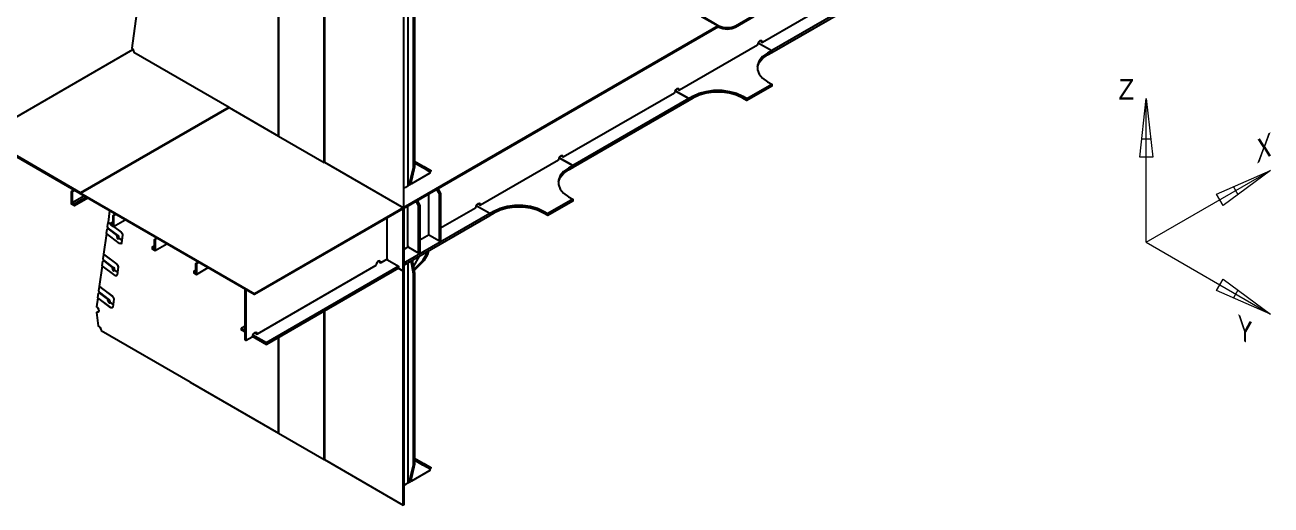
# Model space of a CAD drawing. Header units: millimetres. Extents: x -438477 to 631584, y 118817 to 676146.
# Drawn here: x 347642 to 352955, y 338511 to 340557 of the extents above; entities that cross this region are included whole.
import ezdxf

# ---------------------------------------------------------------- set-up
doc = ezdxf.new("R2010")
doc.units = ezdxf.units.MM
doc.linetypes.add('AVEVASOLID', pattern=[7.5, 7.5])
doc.layers.add('-203', color=7, linetype='CONTINUOUS')
doc.layers.add('20_1', color=1, linetype='CONTINUOUS')

msp = doc.modelspace()

# ---------------------------------------------------------------- linework, layer by layer
at = {"layer": '-203', "color": 92, "linetype": 'AVEVASOLID', "lineweight": 0}
for p, q in [((352394.648, 339993.044), (352422.431, 340243.044)), ((352422.431, 339630.666), (352422.431, 340243.044)), ((352422.431, 340243.044), (352450.19, 339993.044)), ((352403.315, 340071.169), (352441.523, 340071.169)), ((352450.19, 339993.044), (352394.648, 339993.044)), ((352422.431, 339630.666), (352952.753, 339936.843)), ((352722.358, 339835.891), (352952.753, 339936.843)), ((352952.753, 339936.843), (352750.141, 339787.795)), ((352794.379, 339867.434), (352813.471, 339834.377)), ((352750.141, 339787.795), (352722.358, 339835.891)), ((352422.431, 339630.666), (352952.753, 339324.49)), ((352722.358, 339425.417), (352750.141, 339473.538)), ((352750.141, 339473.538), (352952.753, 339324.49)), ((352952.753, 339324.49), (352722.358, 339425.417)), ((352813.446, 339426.955), (352794.355, 339393.874))]:
    msp.add_line(p, q, dxfattribs=at)
at = {"layer": '20_1', "color": 1, "linetype": 'AVEVASOLID'}
for p, q in [((349298.354, 339949.353), (349298.354, 341123.474)), ((351320.676, 340733.186), (350825.705, 340447.415)), ((349354.408, 339939.036), (349338.822, 339948.034)), ((349275.02, 339877.092), (349280.677, 339873.826)), ((347843.129, 339799.83), (347893.073, 339828.666)), ((347902.973, 339822.951), (347853.028, 339794.116)), ((347909.601, 339819.124), (347853.028, 339786.461)), ((349396.992, 339856.474), (349408.659, 339836.265)), ((349401.942, 339859.331), (349413.609, 339839.123)), ((349308.604, 339805.443), (349320.271, 339785.234)), ((349313.554, 339808.301), (349325.221, 339788.092)), ((347996.436, 339715.602), (348008.238, 339706.804)), ((349623.62, 339753.39), (349263.703, 339545.593)), ((348036.653, 339661.691), (348036.776, 339661.326)), ((349256.989, 339541.716), (349263.703, 339545.593)), ((349300.482, 339515.185), (349338.822, 339553.224)), ((349301.338, 339510.541), (349342.322, 339551.204)), ((349354.408, 339580.218), (349357.387, 339591.516)), ((348018.066, 339525.046), (348018.189, 339524.679)), ((349256.989, 339533.551), (349263.703, 339537.428)), ((349298.354, 338682.966), (349298.354, 339497.014)), ((347999.427, 339388.02), (347999.55, 339387.655)), ((348580.637, 339273.7), (348565.431, 339264.92)), ((348611.08, 339230.4), (348671.497, 339195.518)), ((348613.695, 339237.056), (348671.497, 339203.683)), ((349354.408, 338672.65), (349338.822, 338681.648)), ((349275.02, 338610.707), (349280.677, 338607.44))]:
    msp.add_line(p, q, dxfattribs=at)
at = {"layer": '20_1', "color": 6, "linetype": 'AVEVASOLID'}
for p, q in [((348917.935, 339970.988), (348917.935, 340980.182)), ((349263.703, 339864.435), (349257.343, 339860.762)), ((349977.178, 339814.63), (349871.111, 339753.393)), ((349263.703, 339782.785), (348620.95, 339411.691)), ((349263.703, 339779.519), (348620.95, 339408.426)), ((349365.172, 339662.556), (349325.221, 339639.49)), ((349263.703, 339603.972), (349256.989, 339600.096)), ((349276.784, 339611.525), (349263.703, 339603.972)), ((349185.925, 339559.067), (349159.044, 339543.547)), ((349323.103, 339571.722), (349298.058, 339528.343)), ((349254.514, 339508.044), (349233.662, 339520.083)), ((348917.935, 338704.602), (348917.935, 339337.799)), ((349263.703, 338598.048), (349257.343, 338594.377))]:
    msp.add_line(p, q, dxfattribs=at)
for points in [[(349255.221, 339777.888), (349257.343, 339779.114), (349257.343, 341347.603), (349255.221, 341346.377), (349255.221, 339777.888)], [(349275.02, 341186.345), (349275.02, 339870.968), (349263.703, 339864.435)], [(348919.349, 340980.998), (348919.349, 339971.805), (349255.221, 339777.888)], [(348116.896, 340604.005), (348097.122, 340458.636), (348100.897, 340454.944), (348104.779, 340448.221), (348106.2, 340441.276), (348512.052, 340206.958), (348512.052, 340205.324), (348723.48, 340083.256), (348723.48, 340867.914)], [(348723.48, 340867.914), (348723.48, 340083.256), (348917.935, 339970.988), (348919.349, 339971.805)], [(351274.573, 340775.816), (351275.768, 340771.354), (351280.718, 340768.497), (351279.297, 340773.799), (351275.414, 340776.04), (351270.111, 340774.62), (351264.807, 340769.917), (351260.925, 340763.193), (351259.505, 340756.248), (350785.75, 340482.727)], [(350495.845, 340636.435), (350499.419, 340620.762), (350509.909, 340606.129), (350526.595, 340593.571), (350597.31, 340552.743), (349263.703, 339782.785)], [(350597.305, 340549.475), (350600.841, 340547.433), (350617.062, 340541.176), (350636.197, 340538.978), (350655.33, 340541.176), (350671.552, 340547.433), (350749.327, 340592.337), (350760.165, 340601.703), (350763.971, 340612.75), (350763.971, 340617.648), (350760.165, 340606.601), (350749.327, 340597.236), (350671.552, 340552.333), (350655.33, 340546.075), (350636.197, 340543.878), (350617.062, 340546.075), (350600.841, 340552.333), (350526.595, 340595.199), (350509.909, 340607.754), (350499.419, 340622.375), (350495.841, 340638.064), (350495.841, 340636.432)], [(350597.31, 340552.743), (350597.31, 340549.478), (349263.703, 339779.519)], [(347879.195, 339841.577), (347879.195, 339836.679), (347462.119, 340077.478), (347462.119, 340082.376), (348102.529, 340452.118)], [(350779.605, 340490.045), (350780.8, 340485.585), (350785.75, 340482.727), (350784.329, 340488.029), (350780.446, 340490.271), (350775.144, 340488.85), (350769.84, 340484.147), (350765.958, 340477.423), (350764.537, 340470.479), (350432.196, 340278.602)], [(350767.9, 340480.789), (350825.704, 340447.416), (350825.705, 340439.25)], [(350825.7, 340447.413), (350808.028, 340437.21), (350787.085, 340422.047), (350772.511, 340404.574), (350765.036, 340385.669), (350765.036, 340366.275), (350772.511, 340347.369), (350787.085, 340329.896), (350808.028, 340314.735), (350825.705, 340304.529)], [(350765.036, 340377.504), (350772.511, 340396.409), (350787.085, 340413.882), (350808.028, 340429.045), (350825.7, 340439.248)], [(350719.64, 340243.291), (350825.705, 340304.529), (350825.705, 340296.364), (350719.64, 340235.126)], [(350426.051, 340285.922), (350427.246, 340281.46), (350432.196, 340278.602), (350430.776, 340283.905), (350426.894, 340286.146), (350421.59, 340284.726), (350416.286, 340280.023), (350412.404, 340273.298), (350410.983, 340266.354), (349937.222, 339992.828)], [(350472.151, 340243.291), (350489.83, 340253.497), (350516.09, 340265.588), (350546.353, 340274.003), (350579.102, 340278.319), (350612.691, 340278.319), (350645.438, 340274.003), (350675.7, 340265.588), (350701.962, 340253.497), (350719.64, 340243.291), (350719.64, 340235.126), (350701.962, 340245.332), (350675.7, 340257.423), (350645.438, 340265.838), (350612.691, 340270.154), (350579.102, 340270.154), (350546.353, 340265.838), (350516.09, 340257.423), (350489.83, 340245.332), (350472.151, 340235.126), (350472.151, 340243.291), (350414.348, 340276.665)], [(348512.052, 340206.958), (347879.195, 339841.577), (347462.119, 340082.376)], [(347879.195, 339839.944), (348620.95, 339411.691), (348620.95, 339408.426), (347879.195, 339836.679), (347879.195, 339839.944), (348512.052, 340205.324)], [(349931.076, 340000.148), (349932.272, 339995.686), (349937.222, 339992.828), (349935.8, 339998.132), (349931.918, 340000.374), (349926.615, 339998.952), (349921.311, 339994.249), (349917.429, 339987.526), (349916.008, 339980.581), (349583.668, 339788.704)], [(349919.373, 339990.89), (349977.175, 339957.519), (349977.178, 339949.353)], [(349368.358, 339930.981), (349368.358, 339924.858), (349290.576, 339879.95)], [(349977.173, 339957.515), (349959.499, 339947.311), (349938.557, 339932.149), (349923.983, 339914.677), (349916.509, 339895.77), (349916.509, 339876.378), (349923.983, 339857.471), (349938.557, 339839.999), (349959.499, 339824.837), (349977.178, 339814.63), (349977.178, 339806.465), (349871.111, 339745.228)], [(349916.509, 339887.605), (349923.983, 339906.512), (349938.557, 339923.984), (349959.499, 339939.146), (349977.173, 339949.35)], [(349287.228, 339883.525), (349287.748, 339881.584), (349290.576, 339879.95), (349289.156, 339885.254), (349287.814, 339886.029)], [(348002.812, 339765.309), (347996.137, 339716.238), (348008.238, 339707.216)], [(349256.989, 339775.642), (349256.989, 339510.281), (349254.16, 339508.648), (349254.16, 339774.01)], [(349577.523, 339796.023), (349578.719, 339791.562), (349583.668, 339788.704), (349582.247, 339794.008), (349578.365, 339796.249), (349573.061, 339794.829), (349567.758, 339790.126), (349563.876, 339783.401), (349562.455, 339776.457), (349413.609, 339690.521)], [(349623.624, 339753.393), (349641.302, 339763.6), (349667.563, 339775.691), (349697.826, 339784.105), (349730.573, 339788.42), (349764.163, 339788.42), (349796.909, 339784.105), (349827.172, 339775.691), (349853.433, 339763.6), (349871.111, 339753.393), (349871.111, 339745.228), (349853.433, 339755.435), (349827.172, 339767.526), (349796.909, 339775.94), (349764.163, 339780.255), (349730.573, 339780.255), (349697.826, 339775.94), (349667.563, 339767.526), (349641.302, 339755.435), (349623.624, 339745.228), (349623.624, 339753.393), (349565.819, 339786.767)], [(349184.157, 339733.594), (349184.157, 339562.129), (349187.692, 339556.006), (349234.715, 339528.857), (349234.715, 339519.876), (349254.16, 339508.648)], [(347989.513, 339667.543), (347977.55, 339579.591), (348033.528, 339537.858), (348037.509, 339533.255), (348039.58, 339526.285), (348039.507, 339525.151), (348034.921, 339491.44), (348032.923, 339487.996), (348027.924, 339488.492), (348026.904, 339489.165), (347970.926, 339530.897)], [(348020.086, 339698.384), (348052.115, 339674.505), (348056.096, 339669.9), (348058.167, 339662.932), (348058.093, 339661.798), (348053.508, 339628.087), (348051.511, 339624.643), (348046.51, 339625.137), (348045.492, 339625.812), (347989.513, 339667.543), (347989.932, 339667.785)], [(349152.898, 339550.867), (349154.094, 339546.405), (349159.044, 339543.547), (349157.623, 339548.851), (349153.74, 339551.092), (349148.437, 339549.672), (349143.134, 339544.969), (349139.252, 339538.244), (349137.83, 339531.3), (348631.546, 339238.997)], [(347971.345, 339531.138), (347970.926, 339530.897), (347958.911, 339442.566), (348014.89, 339400.834), (348018.87, 339396.229), (348020.941, 339389.261), (348020.867, 339388.127), (348016.282, 339354.416), (348014.285, 339350.972), (348009.284, 339351.466), (348008.266, 339352.141), (347952.287, 339393.872), (347952.705, 339394.114)], [(349256.642, 339510.081), (349257.343, 339509.677), (349257.343, 338512.727), (349254.514, 338511.094), (349254.514, 339508.044), (349257.343, 339509.677)], [(349275.02, 339543.962), (349275.02, 338604.582), (349263.703, 338598.048)], [(347952.287, 339393.872), (347947.188, 339356.383), (347950.963, 339352.69), (347954.845, 339345.965), (347956.266, 339339.021), (347954.845, 339333.719), (347950.963, 339331.477), (347947.348, 339332.078)], [(348585.587, 339212.462), (348580.637, 339215.32), (348580.637, 339431.701)], [(348625.401, 339246.316), (348626.596, 339241.855), (348631.546, 339238.997), (348630.125, 339244.299), (348626.243, 339246.541), (348620.94, 339245.12), (348615.637, 339240.417), (348611.754, 339233.693), (348610.333, 339226.748), (348585.587, 339212.462), (348585.587, 339428.843)], [(347954.498, 339333.517), (347950.884, 339334.12), (347947.348, 339332.078), (347954.807, 339274.374), (347956.496, 339273.556), (347961.799, 339268.854), (347965.682, 339262.129), (347967.1, 339255.43)], [(348918.642, 339338.206), (348918.642, 338705.009), (349254.514, 338511.094)], [(347967.104, 339255.197), (348345.981, 339036.452), (348345.981, 339034.819), (348723.48, 338816.87), (348723.48, 339225.531)], [(348723.48, 339225.531), (348723.48, 338816.87), (348917.935, 338704.602), (348918.642, 338705.009)], [(349368.358, 338664.595), (349368.358, 338658.471), (349290.576, 338613.563)], [(349287.228, 338617.138), (349287.748, 338615.198), (349290.576, 338613.563), (349289.156, 338618.867), (349287.814, 338619.642)]]:
    msp.add_lwpolyline(points, dxfattribs=at)
at = {"layer": '20_1', "color": 1, "linetype": 'AVEVASOLID'}
for points in [[(349303.304, 341126.332), (349303.304, 339952.211), (349285.627, 339876.684), (349280.677, 339873.826), (349298.354, 339949.353), (349303.304, 339952.211)], [(350767.899, 340480.786), (350825.7, 340447.413), (350825.7, 340439.25), (351320.676, 340725.021), (351320.676, 340733.186), (351262.869, 340766.562)], [(350472.148, 340243.289), (350472.148, 340235.124), (349977.173, 339949.35), (349977.173, 339957.515), (349919.37, 339990.887)], [(350414.345, 340276.661), (350472.148, 340243.289), (349977.178, 339957.518)], [(349303.304, 339976.623), (349342.322, 339954.097), (349338.822, 339948.034), (349303.304, 339968.541)], [(349342.322, 339954.097), (349373.765, 339935.942), (349370.265, 339929.881), (349354.408, 339939.036), (349357.907, 339945.099)], [(347850.375, 339853.317), (347848.432, 339849.953), (347843.129, 339845.25), (347840.301, 339846.882), (347845.604, 339851.585), (347847.547, 339854.951)], [(347843.129, 339845.25), (347843.129, 339799.83), (347853.028, 339794.116), (347853.028, 339786.461), (347840.301, 339793.809), (347840.301, 339846.882)], [(349408.659, 339635.408), (349408.659, 339836.265), (349413.609, 339839.123), (349413.609, 339638.264), (349408.659, 339635.408), (349366.94, 339659.494), (349363.404, 339665.617), (349363.404, 339837.082)], [(349263.703, 339537.428), (349623.62, 339745.225), (349623.62, 339753.39), (349565.817, 339786.763)], [(349320.271, 339584.376), (349320.271, 339785.234), (349325.221, 339788.092), (349325.221, 339587.234), (349320.271, 339584.376), (349278.552, 339608.462), (349275.016, 339614.587), (349275.016, 339786.05)], [(348040.012, 339659.187), (347996.98, 339691.269), (347993.99, 339697.622), (347996.436, 339715.602), (347996.748, 339715.782)], [(348017.431, 339717.129), (348008.238, 339711.822), (348017.431, 339706.515), (348017.431, 339744.617), (348019.906, 339743.187), (348019.906, 339698.28)], [(348008.238, 339711.822), (348008.238, 339705.015), (348019.906, 339698.28), (348069.407, 339726.86)], [(348024.677, 339752.684), (348022.734, 339749.319), (348017.431, 339744.617)], [(348027.152, 339751.256), (348025.209, 339747.89), (348019.906, 339743.187)], [(348050.446, 339624.937), (348045.543, 339626.185), (347989.915, 339667.657), (347992.564, 339687.135), (347996.521, 339687.898)], [(347992.564, 339687.135), (347996.099, 339689.175), (347999.029, 339689.741)], [(347999.328, 339689.519), (347996.521, 339687.898), (348031.576, 339661.764), (348034.383, 339663.385)], [(348019.822, 339698.167), (348052.065, 339674.13), (348052.314, 339674.275)], [(348031.576, 339661.764), (348031.786, 339661.621), (348032.949, 339660.151), (348033.241, 339659.285)], [(348036.262, 339648.782), (348033.241, 339659.285), (348036.776, 339661.326), (348039.797, 339650.824)], [(348038.12, 339646.156), (348036.492, 339648.215), (348036.262, 339648.782), (348039.797, 339650.824), (348040.028, 339650.256), (348041.28, 339648.672)], [(348054.687, 339639.584), (348041.392, 339649.495), (348042.156, 339655.115), (348041.665, 339657.109), (348040.038, 339659.169)], [(348052.065, 339674.13), (348056.374, 339668.512), (348057.744, 339662.059), (348058.125, 339662.279)], [(348057.744, 339662.059), (348054.687, 339639.584), (348055.105, 339639.825)], [(348041.157, 339647.767), (348038.229, 339646.077), (348040.066, 339645.553), (348041.036, 339646.873), (348041.392, 339649.495), (348054.687, 339639.584), (348055.105, 339639.825)], [(348053.158, 339628.346), (348050.446, 339624.937), (348052.303, 339626.01)], [(348054.687, 339639.584), (348053.158, 339628.346), (348053.576, 339628.589)], [(348194.208, 339615.068), (348185.015, 339609.761), (348194.208, 339604.452), (348194.208, 339642.554), (348196.682, 339641.125), (348196.682, 339596.217)], [(348185.015, 339609.761), (348185.015, 339602.954), (348196.682, 339596.217), (348246.184, 339624.797)], [(348201.454, 339650.622), (348199.511, 339647.256), (348194.208, 339642.554)], [(348203.929, 339649.194), (348201.986, 339645.828), (348196.682, 339641.125)], [(348031.859, 339488.29), (348026.956, 339489.54), (347971.327, 339531.01), (347973.977, 339550.488), (347977.934, 339551.251)], [(347973.977, 339550.488), (347977.512, 339552.53), (347980.442, 339553.094)], [(348021.426, 339522.54), (347978.392, 339554.623), (347975.403, 339560.977), (347977.849, 339578.956), (347978.161, 339579.136)], [(347977.849, 339578.956), (348033.477, 339537.485), (348033.727, 339537.63)], [(347980.74, 339552.872), (347977.934, 339551.251), (348012.988, 339525.117), (348015.795, 339526.738)], [(348378.23, 339548.561), (348376.287, 339545.195), (348370.984, 339540.492)], [(348380.705, 339547.131), (348378.762, 339543.765), (348373.459, 339539.062)], [(349293.242, 339554.483), (349303.304, 339499.872), (349298.354, 339497.014), (349288.292, 339551.625)], [(349362.145, 339594.263), (349357.907, 339578.198), (349342.322, 339551.204), (349338.822, 339553.224), (349354.408, 339580.218), (349357.907, 339578.198)], [(348012.988, 339525.117), (348013.2, 339524.975), (348014.362, 339523.504), (348014.653, 339522.639)], [(348017.674, 339512.135), (348014.653, 339522.639), (348018.189, 339524.679), (348021.21, 339514.177)], [(348019.533, 339509.509), (348017.906, 339511.569), (348017.674, 339512.135), (348021.21, 339514.177), (348021.441, 339513.611), (348022.693, 339512.027)], [(348022.569, 339511.12), (348019.642, 339509.431), (348021.478, 339508.908), (348022.448, 339510.228), (348022.804, 339512.849), (348036.099, 339502.937), (348036.517, 339503.18)], [(348036.099, 339502.937), (348022.804, 339512.849), (348023.569, 339518.468), (348023.078, 339520.463), (348021.451, 339522.522)], [(348034.571, 339491.701), (348031.859, 339488.29), (348033.716, 339489.363)], [(348033.477, 339537.485), (348037.786, 339531.865), (348039.156, 339525.412), (348039.538, 339525.632)], [(348036.099, 339502.937), (348034.571, 339491.701), (348034.989, 339491.942)], [(348039.156, 339525.412), (348036.099, 339502.937), (348036.517, 339503.18)], [(348370.984, 339513.005), (348361.792, 339507.698), (348370.984, 339502.391), (348370.984, 339540.492), (348373.459, 339539.062), (348373.459, 339494.156)], [(348361.792, 339507.698), (348361.792, 339500.892), (348373.459, 339494.156), (348422.961, 339522.735)], [(349234.715, 339520.692), (348671.497, 339195.518), (348671.497, 339203.683), (349234.715, 339528.857)], [(349303.304, 339499.872), (349303.304, 338685.824), (349285.627, 338610.298), (349280.677, 338607.44), (349298.354, 338682.966), (349303.304, 338685.824)], [(348002.786, 339385.516), (347959.754, 339417.598), (347956.764, 339423.952), (347959.21, 339441.931), (347959.522, 339442.111)], [(347959.21, 339441.931), (348014.838, 339400.459), (348015.088, 339400.604)], [(348013.22, 339351.266), (348008.317, 339352.514), (347952.689, 339393.986), (347955.338, 339413.464), (347959.295, 339414.227)], [(347955.338, 339413.464), (347958.873, 339415.504), (347961.803, 339416.07)], [(347962.102, 339415.848), (347959.295, 339414.227), (347994.35, 339388.093), (347997.157, 339389.714)], [(347994.35, 339388.093), (347994.56, 339387.95), (347995.723, 339386.481), (347996.014, 339385.614)], [(347999.036, 339375.111), (347996.014, 339385.614), (347999.55, 339387.655), (348002.571, 339377.153)], [(348017.461, 339365.913), (348004.166, 339375.824), (348004.93, 339381.444), (348004.439, 339383.438), (348002.812, 339385.498)], [(348014.838, 339400.459), (348019.148, 339394.841), (348020.518, 339388.388), (348020.899, 339388.608)], [(348020.518, 339388.388), (348017.461, 339365.913), (348017.879, 339366.154)], [(348000.893, 339372.485), (347999.266, 339374.544), (347999.036, 339375.111), (348002.571, 339377.153), (348002.802, 339376.585), (348004.054, 339375.001)], [(348003.931, 339374.096), (348001.003, 339372.406), (348002.84, 339371.882), (348003.809, 339373.202), (348004.166, 339375.824), (348017.461, 339365.913), (348017.879, 339366.154)], [(348015.932, 339354.675), (348013.22, 339351.266), (348015.077, 339352.337)], [(348017.461, 339365.913), (348015.932, 339354.675), (348016.35, 339354.918)], [(348580.637, 339247.976), (348565.431, 339256.755), (348565.431, 339264.92), (348580.637, 339256.141)], [(349303.304, 338710.237), (349342.322, 338687.71), (349338.822, 338681.648), (349303.304, 338702.154)], [(349342.322, 338687.71), (349373.765, 338669.557), (349370.265, 338663.495), (349354.408, 338672.65), (349357.907, 338678.712)]]:
    msp.add_lwpolyline(points, dxfattribs=at)

# ---------------------------------------------------------------- texts
at = {"layer": '-203', "color": 92, "linetype": 'AVEVASOLID', "lineweight": 0, "insert": (352304.345, 340326.705), "char_height": 87.5, "attachment_point": 1, "line_spacing_factor": 0.9}
msp.add_mtext('{\\W0.90\\fArial|b0|i0;Z}', dxfattribs=at)
at = {"layer": '-203', "color": 92, "linetype": 'AVEVASOLID', "lineweight": 0, "char_height": 87.5, "attachment_point": 1, "line_spacing_factor": 0.9}
for s, insert, rotation in [('{\\W0.90\\Q30.00\\fArial|b0|i0;X}', (352849.408, 340040.847), 30.000002), ('{\\W0.90\\Q-30.00\\fArial|b0|i0;Y}', (352855.552, 339300.384), 330)]:
    msp.add_mtext(s, dxfattribs=dict(at, insert=insert, rotation=rotation))

doc.saveas('drawing.dxf')
